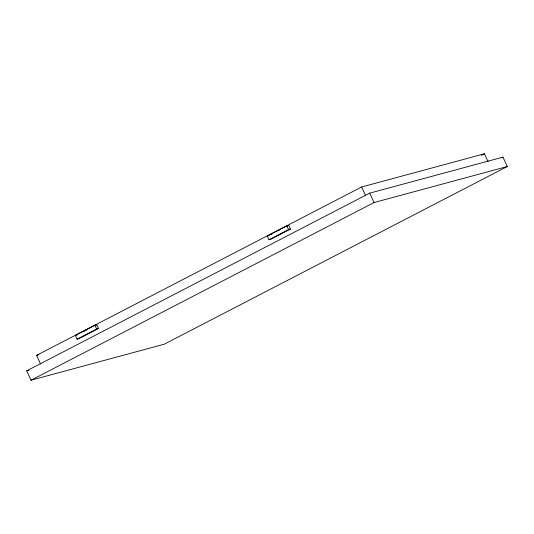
<?xml version="1.0" encoding="UTF-8"?>
<svg xmlns="http://www.w3.org/2000/svg" width="534" height="534" viewBox="0 0 534 534"><rect width="100%" height="100%" fill="white"/><g stroke="black" fill="none" stroke-linecap="round" stroke-linejoin="round"><path stroke-width="0.8" d="M40.571 364.034L36.579 355.357L361.631 186.987L484.451 153.779L488.109 161.729M75.321 335.399L94.925 325.246L96.821 324.739L98.55 328.497L78.952 338.649L77.056 339.163L75.321 335.399L77.223 334.891M267.254 235.988L286.851 225.835L288.747 225.321L290.483 229.079L270.878 239.232L268.982 239.746L267.254 235.988L269.149 235.474M83.03 331.881L86.662 329.999M95.372 325.486L96.821 324.739M270.604 234.72L272.053 233.972M277.86 230.962L279.315 230.207M285.844 226.823L288.747 225.321M77.056 339.163L96.654 329.011L98.55 328.497M268.982 239.746L288.58 229.593L290.483 229.079M26.7 370.823L369.722 193.141L502.975 157.116L507.3 166.515L164.278 344.19L31.025 380.221L26.7 370.823L29.11 370.169M31.025 380.221L374.047 202.54L507.3 166.515M481.494 155.314L484.451 153.779M501.493 157.884L502.975 157.116M36.579 355.357L38.969 354.716M369.722 193.141L374.047 202.54M361.631 186.987L365.623 195.664M286.851 225.835L288.58 229.593M94.925 325.246L96.654 329.011"/></g></svg>
